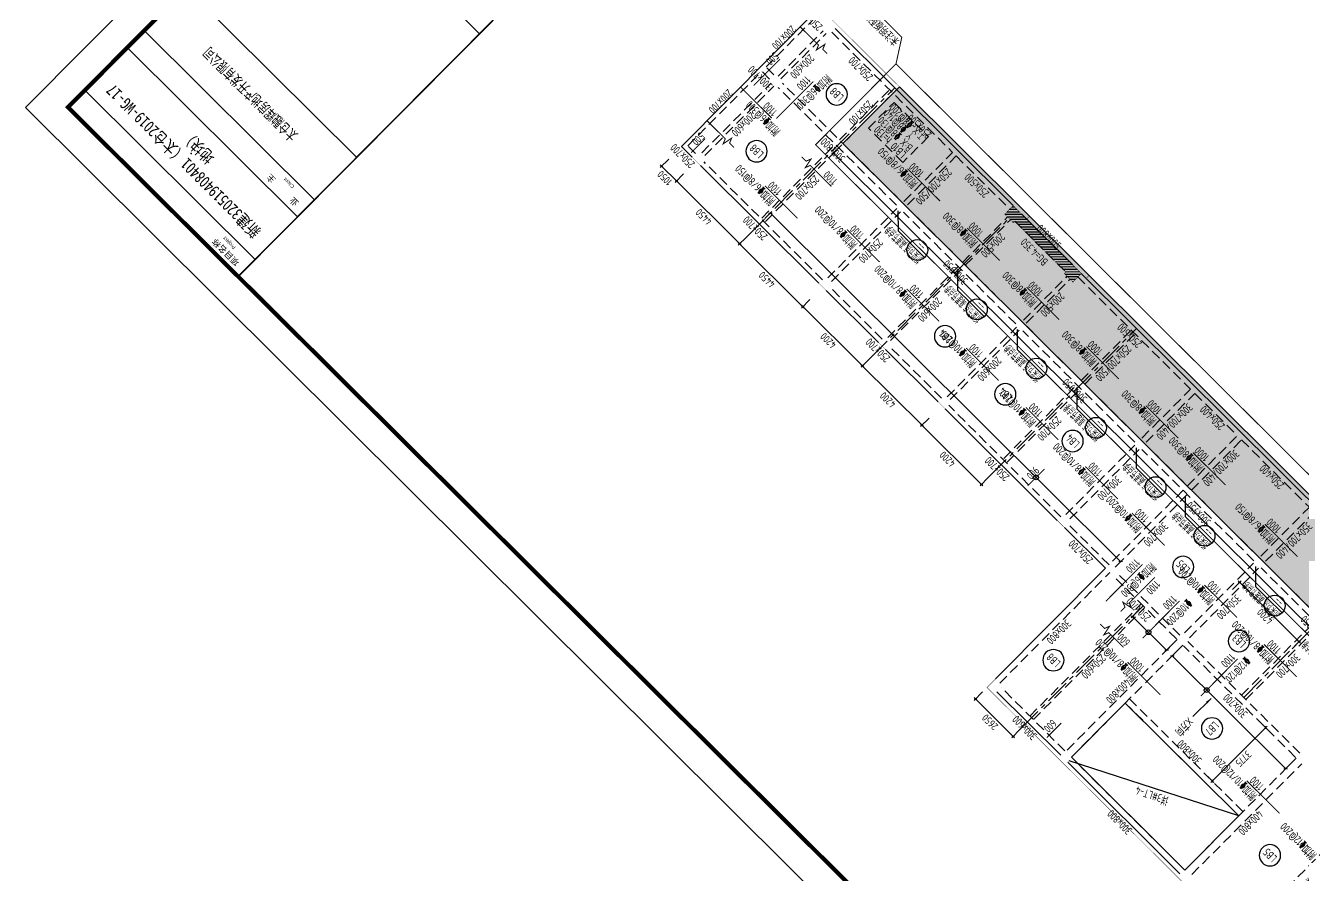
# Model space of a CAD drawing. Extents: x 517450926 to 520131079, y 3499134486 to 3500888201.
# Drawn here: x 518590108 to 518653991, y 3500138268 to 3500180744 of the extents above; entities that cross this region are included whole.
import ezdxf
from ezdxf.enums import TextEntityAlignment as Align

# ---------------------------------------------------------------- set-up
doc = ezdxf.new("R2010")
doc.units = 0
doc.header["$LTSCALE"] = 1000
doc.header["$MEASUREMENT"] = 0
doc.linetypes.add('CENTER', pattern=[2, 1.25, -0.25, 0.25, -0.25])
doc.linetypes.add('DASHED', pattern=[0.75, 0.5, -0.25])
doc.layers.get('0').update_dxf_attribs({"linetype": 'CONTINUOUS'})
doc.layers.get('Defpoints').update_dxf_attribs({"color": 2, "linetype": 'CONTINUOUS'})
for name, color, linetype in [('C-SHET-SHET', 144, 'CONTINUOUS'), ('S_AXIS', 8, 'CENTER'), ('S_AXIS_DIMS', 3, 'CONTINUOUS'), ('S_BEAM', 4, 'DASHED'), ('S_BEAM_SECD_TEXT_HORZ', 9, 'CONTINUOUS'), ('S_BEAM_TEXT_HORZ', 7, 'CONTINUOUS'), ('S_BEAM_TEXT_VERT', 41, 'CONTINUOUS'), ('S_FLOR_TEXT', 51, 'CONTINUOUS'), ('S_INDX', 11, 'CONTINUOUS'), ('S_PLAN_HACH', 254, 'CONTINUOUS'), ('S_PLAN_REIN', 1, 'CONTINUOUS'), ('S_PLAN_THIK', 6, 'CONTINUOUS'), ('S_STAR', 243, 'CONTINUOUS')]:
    doc.layers.add(name, color=color, linetype=linetype)
doc.layers.add('内框', color=8, linetype='CONTINUOUS', plot=False)
doc.styles.get("Standard").update_dxf_attribs({"font": 'Tssdeng.shx', "bigfont": 'Tssdchn.shx'})
doc.styles.add('STYLEP4', font='GOTHIC.TTF')
doc.styles.add('TH-STYLE1', font='Tssdeng.shx', dxfattribs={"width": 0.7, "bigfont": 'Tssdchn.shx'})
doc.styles.add('TH-STYLE2', font='', dxfattribs={"width": 0.8})
doc.styles.add('TH-STYLE3', font='tssdeng.shx', dxfattribs={"width": 0.7, "bigfont": 'tssdchn.shx'})
doc.styles.add('TuKuang', font='Tssdeng.shx', dxfattribs={"width": 1.1, "bigfont": 'Tssdchn.shx'})
doc.styles.add('样式 1', font='Tssdeng.shx', dxfattribs={"width": 0.7, "bigfont": 'Tssdchn.shx'})
doc.styles.add('黑体', font='simhei.ttf')
doc.styles.get('TH-STYLE2').set_extended_font_data('STXihei')
doc.dimstyles.new('TSSD_100_100', dxfattribs={"dimtxt": 375, "dimasz": 100, "dimexe": 100, "dimexo": 0, "dimgap": 125, "dimtad": 1, "dimdec": 1, "dimdsep": 46, "dimtxsty": 'TH-STYLE3', "dimblk": 'ARCHTICK', "dimcen": -100, "dimdle": 100, "dimclrt": 7, "dimadec": 0, "dimazin": 0, "dimtfac": 1, "dimtdec": 1, "dimtix": 1, "dimtmove": 2, "dimatfit": 3, "dimldrblk": 'ARCHTICK', "dimfxl": 500, "dimfxlon": 1, "dimtolj": 1, "dimtzin": 0, "dimarcsym": 0})
doc.dimstyles.new('TSSD_100_100$0', dxfattribs={"dimtxt": 300, "dimasz": 100, "dimexe": 100, "dimexo": 250, "dimgap": 100, "dimtad": 1, "dimdec": 0, "dimzin": 0, "dimdsep": 46, "dimtxsty": 'TH-STYLE3', "dimblk": '_tsdbk', "dimcen": 0, "dimdle": 100, "dimclrt": 7, "dimadec": 1, "dimazin": 0, "dimtfac": 1, "dimtdec": 0, "dimtix": 1, "dimtmove": 2, "dimatfit": 3, "dimldrblk": '_tsdbk', "dimfxl": 1, "dimtolj": 1, "dimtzin": 0, "dimarcsym": 0})

# ---------------------------------------------------------------- blocks, each defined once
blk = doc.blocks.new('THAPE_A1L2_inner')
blk.add_line((1251, 527), (1251, 555))
at = {"layer": '内框'}
blk.add_lwpolyline([(0, 0), (1261, 0), (1261, 594), (0, 594)], close=True, dxfattribs=at)
at = {"layer": '内框', "const_width": 1.4}
blk.add_lwpolyline([(25, 584), (25, 10), (1251, 10), (1251, 584)], close=True, dxfattribs=at)
at = {"layer": '内框', "const_width": 0.5}
blk.add_lwpolyline([(1171, 584), (1171, 10)], dxfattribs=at)
at = {"layer": '内框', "style": '黑体', "width": 0.8}
blk.add_attdef('内框名称', (58.89, 599.29), '', height=8, dxfattribs=at)
blk = doc.blocks.new('SH_THAPE_A1L2')
for p, q in [((1171, 576), (1251, 576)), ((1251, 527), (1251, 555)), ((1171, 548), (1251, 548))]:
    blk.add_line(p, q)
for points in [[(0, 0), (1261, 0), (1261, 594), (0, 594)], [(1251, 528), (1171, 528), (1171, 584), (1251, 584)], [(1171, 584), (1171, 556), (1251, 556), (1251, 584)], [(1251, 470), (1171, 470), (1171, 528), (1251, 528)], [(1251, 422), (1171, 422), (1171, 470), (1251, 470)]]:
    blk.add_lwpolyline(points, close=True)
at = {"const_width": 1.4}
blk.add_lwpolyline([(25, 584), (25, 10), (1251, 10), (1251, 584)], close=True, dxfattribs=at)
at = {"const_width": 0.5}
blk.add_lwpolyline([(1171, 584), (1171, 10)], dxfattribs=at)
for p in [(1211, 566), (1211, 538)]:
    blk.add_point(p)
at = {"style": 'TuKuang', "width": 1.1}
for s, p in [('项目名称', (1173.94, 579.98)), ('业      主', (1173.95, 551.95))]:
    blk.add_text(s, height=2, dxfattribs=at).set_placement(p)
at = {"style": 'STYLEP4'}
for s, p in [('Project', (1181, 578)), ('Client', (1181, 550))]:
    blk.add_text(s, height=1.2, dxfattribs=at).set_placement(p, align=Align.MIDDLE)
blk.add_attdef('作废标记', text='', height=400).set_placement((658, 330.5), align=Align.MIDDLE_CENTER)
blk = doc.blocks.new('_ArchTick')
at = {"color": 0, "const_width": 0.25}
blk.add_lwpolyline([(-0.53, -0.53), (0.53, 0.53)], dxfattribs=at)
blk = doc.blocks.new('*D88')
at = {"layer": 'Defpoints', "color": 0, "linetype": 'ByBlock', "transparency": 16777216}
for p in [(518635339, 3500161193), (518634921, 3500160773), (518638317, 3500158231)]:
    blk.add_point(p, dxfattribs=at)
at = {"layer": 'S_AXIS_DIMS', "color": 0, "linetype": 'ByBlock', "lineweight": -2, "transparency": 16777216}
for p, q in [((518635274, 3500161127), (518634851, 3500160702)), ((518637970, 3500157741), (518634850, 3500160843)), ((518638252, 3500158166), (518637829, 3500157740))]:
    blk.add_line(p, q, dxfattribs=at)
at = {"layer": 'S_AXIS_DIMS', "color": 0, "linetype": 'ByBlock', "lineweight": -2, "transparency": 16777216, "xscale": 100, "yscale": 100, "zscale": 100}
for p, rotation in [((518634921, 3500160773), 135.1572922653654), ((518637899, 3500157811), 315.1572922653655)]:
    blk.add_blockref('_ArchTick', p, dxfattribs=dict(at, rotation=rotation))
at = {"layer": 'S_AXIS_DIMS', "color": 7, "linetype": 'ByBlock', "transparency": 16777216, "insert": (518636190, 3500159070), "char_height": 375, "attachment_point": 5, "rotation": 135.15729, "style": 'TH-STYLE3'}
blk.add_mtext('\\A1;4200', dxfattribs=at)
blk = doc.blocks.new('*D89')
at = {"layer": 'Defpoints', "color": 0, "linetype": 'ByBlock', "transparency": 16777216}
for p in [(518632361, 3500164154), (518631943, 3500163735), (518635339, 3500161193)]:
    blk.add_point(p, dxfattribs=at)
at = {"layer": 'S_AXIS_DIMS', "color": 0, "linetype": 'ByBlock', "lineweight": -2, "transparency": 16777216}
for p, q in [((518632296, 3500164089), (518631873, 3500163664)), ((518634992, 3500160702), (518631872, 3500163805)), ((518635274, 3500161127), (518634851, 3500160702))]:
    blk.add_line(p, q, dxfattribs=at)
at = {"layer": 'S_AXIS_DIMS', "color": 0, "linetype": 'ByBlock', "lineweight": -2, "transparency": 16777216, "xscale": 100, "yscale": 100, "zscale": 100}
for p, rotation in [((518631943, 3500163735), 135.1572922653654), ((518634921, 3500160773), 315.1572922653655)]:
    blk.add_blockref('_ArchTick', p, dxfattribs=dict(at, rotation=rotation))
at = {"layer": 'S_AXIS_DIMS', "color": 7, "linetype": 'ByBlock', "transparency": 16777216, "insert": (518633212, 3500162032), "char_height": 375, "attachment_point": 5, "rotation": 135.15729, "style": 'TH-STYLE3'}
blk.add_mtext('\\A1;4200', dxfattribs=at)
blk = doc.blocks.new('*D90')
at = {"layer": 'Defpoints', "color": 0, "linetype": 'ByBlock', "transparency": 16777216}
for p in [(518628965, 3500166696), (518629383, 3500167116), (518632361, 3500164154)]:
    blk.add_point(p, dxfattribs=at)
at = {"layer": 'S_AXIS_DIMS', "color": 0, "linetype": 'ByBlock', "lineweight": -2, "transparency": 16777216}
for p, q in [((518632014, 3500163664), (518628894, 3500166767)), ((518629318, 3500167051), (518628895, 3500166625)), ((518632296, 3500164089), (518631873, 3500163664))]:
    blk.add_line(p, q, dxfattribs=at)
at = {"layer": 'S_AXIS_DIMS', "color": 0, "linetype": 'ByBlock', "lineweight": -2, "transparency": 16777216, "xscale": 100, "yscale": 100, "zscale": 100}
for p, rotation in [((518628965, 3500166696), 135.1572922653654), ((518631943, 3500163735), 315.1572922653655)]:
    blk.add_blockref('_ArchTick', p, dxfattribs=dict(at, rotation=rotation))
at = {"layer": 'S_AXIS_DIMS', "color": 7, "linetype": 'ByBlock', "transparency": 16777216, "insert": (518630234, 3500164994), "char_height": 375, "attachment_point": 5, "rotation": 135.15729, "style": 'TH-STYLE3'}
blk.add_mtext('\\A1;4200', dxfattribs=at)
blk = doc.blocks.new('*D91')
at = {"layer": 'Defpoints', "color": 0, "linetype": 'ByBlock', "transparency": 16777216}
for p in [(518625810, 3500169834), (518626227, 3500170254), (518629383, 3500167116)]:
    blk.add_point(p, dxfattribs=at)
at = {"layer": 'S_AXIS_DIMS', "color": 0, "linetype": 'ByBlock', "lineweight": -2, "transparency": 16777216}
for p, q in [((518626162, 3500170189), (518625739, 3500169763)), ((518629036, 3500166626), (518625739, 3500169905)), ((518629318, 3500167051), (518628895, 3500166625))]:
    blk.add_line(p, q, dxfattribs=at)
at = {"layer": 'S_AXIS_DIMS', "color": 0, "linetype": 'ByBlock', "lineweight": -2, "transparency": 16777216, "xscale": 100, "yscale": 100, "zscale": 100}
for p, rotation in [((518625810, 3500169834), 135.1572922653654), ((518628965, 3500166696), 315.1572922653655)]:
    blk.add_blockref('_ArchTick', p, dxfattribs=dict(at, rotation=rotation))
at = {"layer": 'S_AXIS_DIMS', "color": 7, "linetype": 'ByBlock', "transparency": 16777216, "insert": (518627167, 3500168044), "char_height": 375, "attachment_point": 5, "rotation": 135.15729, "style": 'TH-STYLE3'}
blk.add_mtext('\\A1;4450', dxfattribs=at)
blk = doc.blocks.new('*D92')
at = {"layer": 'Defpoints', "color": 0, "linetype": 'ByBlock', "transparency": 16777216}
for p in [(518623072, 3500173392), (518622655, 3500172972), (518626227, 3500170254)]:
    blk.add_point(p, dxfattribs=at)
at = {"layer": 'S_AXIS_DIMS', "color": 0, "linetype": 'ByBlock', "lineweight": -2, "transparency": 16777216}
for p, q in [((518623007, 3500173327), (518622584, 3500172901)), ((518625881, 3500169764), (518622584, 3500173043)), ((518626162, 3500170189), (518625739, 3500169763))]:
    blk.add_line(p, q, dxfattribs=at)
at = {"layer": 'S_AXIS_DIMS', "color": 0, "linetype": 'ByBlock', "lineweight": -2, "transparency": 16777216, "xscale": 100, "yscale": 100, "zscale": 100}
for p, rotation in [((518622655, 3500172972), 135.1572922653654), ((518625810, 3500169834), 315.1572922653655)]:
    blk.add_blockref('_ArchTick', p, dxfattribs=dict(at, rotation=rotation))
at = {"layer": 'S_AXIS_DIMS', "color": 7, "linetype": 'ByBlock', "transparency": 16777216, "insert": (518624012, 3500171182), "char_height": 375, "attachment_point": 5, "rotation": 135.15729, "style": 'TH-STYLE3'}
blk.add_mtext('\\A1;4450', dxfattribs=at)
blk = doc.blocks.new('*D96')
at = {"layer": 'Defpoints', "color": 0, "linetype": 'ByBlock', "transparency": 16777216}
for p in [(518621910, 3500173713), (518622328, 3500174132), (518623072, 3500173392)]:
    blk.add_point(p, dxfattribs=at)
at = {"layer": 'S_AXIS_DIMS', "color": 0, "linetype": 'ByBlock', "lineweight": -2, "transparency": 16777216}
for p, q in [((518622725, 3500172902), (518621839, 3500173783)), ((518622263, 3500174067), (518621840, 3500173642)), ((518623007, 3500173327), (518622584, 3500172901))]:
    blk.add_line(p, q, dxfattribs=at)
at = {"layer": 'S_AXIS_DIMS', "color": 0, "linetype": 'ByBlock', "lineweight": -2, "transparency": 16777216, "xscale": 100, "yscale": 100, "zscale": 100}
for p, rotation in [((518621910, 3500173713), 135.1572922653654), ((518622655, 3500172972), 315.1572922653655)]:
    blk.add_blockref('_ArchTick', p, dxfattribs=dict(at, rotation=rotation))
at = {"layer": 'S_AXIS_DIMS', "color": 7, "linetype": 'ByBlock', "transparency": 16777216, "insert": (518622062, 3500173121), "char_height": 375, "attachment_point": 5, "rotation": 135.15729, "style": 'TH-STYLE3'}
blk.add_mtext('\\A1;1050', dxfattribs=at)
blk = doc.blocks.new('*D135')
at = {"layer": 'Defpoints', "color": 0, "linetype": 'ByBlock', "transparency": 16777216}
for p in [(518651454, 3500146298), (518652100, 3500145656), (518648792, 3500143622)]:
    blk.add_point(p, dxfattribs=at)
at = {"layer": 'S_AXIS_DIMS', "color": 0, "linetype": 'ByBlock', "lineweight": -2, "transparency": 16777216}
for p, q in [((518649368, 3500142909), (518652171, 3500145727)), ((518651746, 3500146009), (518652171, 3500145586)), ((518649084, 3500143332), (518649509, 3500142909))]:
    blk.add_line(p, q, dxfattribs=at)
at = {"layer": 'S_AXIS_DIMS', "color": 0, "linetype": 'ByBlock', "lineweight": -2, "transparency": 16777216, "xscale": 100, "yscale": 100, "zscale": 100}
for p, rotation in [((518652100, 3500145656), 45.15729226536542), ((518649438, 3500142979), 225.1572922653654)]:
    blk.add_blockref('_ArchTick', p, dxfattribs=dict(at, rotation=rotation))
at = {"layer": 'S_AXIS_DIMS', "color": 7, "linetype": 'ByBlock', "transparency": 16777216, "insert": (518650991, 3500144097), "char_height": 375, "attachment_point": 5, "rotation": 225.15729, "style": 'TH-STYLE3'}
blk.add_mtext('\\A1;3775', dxfattribs=at)
blk = doc.blocks.new('*D273')
at = {"layer": 'Defpoints', "color": 0, "linetype": 'ByBlock', "transparency": 16777216}
for p in [(518650799, 3500152914), (518649628, 3500151737), (518652606, 3500148775)]:
    blk.add_point(p, dxfattribs=at)
at = {"layer": 'S_AXIS_DIMS', "color": 0, "linetype": 'ByBlock', "lineweight": -2, "transparency": 16777216}
for p, q in [((518650447, 3500152560), (518650870, 3500152985)), ((518653848, 3500149882), (518650728, 3500152985)), ((518653425, 3500149598), (518653848, 3500150023))]:
    blk.add_line(p, q, dxfattribs=at)
at = {"layer": 'S_AXIS_DIMS', "color": 0, "linetype": 'ByBlock', "lineweight": -2, "transparency": 16777216, "xscale": 100, "yscale": 100, "zscale": 100}
for p, rotation in [((518650799, 3500152914), 135.1572922659514), ((518653777, 3500149953), 315.1572922659514)]:
    blk.add_blockref('_ArchTick', p, dxfattribs=dict(at, rotation=rotation))
at = {"layer": 'S_AXIS_DIMS', "color": 7, "linetype": 'ByBlock', "transparency": 16777216, "insert": (518652068, 3500151212), "char_height": 375, "attachment_point": 5, "rotation": 135.15729, "style": 'TH-STYLE3'}
blk.add_mtext('\\A1;4200', dxfattribs=at)
blk = doc.blocks.new('*D185')
at = {"layer": 'Defpoints', "color": 0, "linetype": 'ByBlock', "transparency": 16777216}
for p in [(518638415, 3500147907), (518640294, 3500146038), (518639480, 3500145220)]:
    blk.add_point(p, dxfattribs=at)
at = {"layer": 'S_AXIS_DIMS', "color": 0, "linetype": 'ByBlock', "lineweight": -2, "transparency": 16777216}
for p, q in [((518637530, 3500147159), (518639551, 3500145149)), ((518637954, 3500147443), (518637531, 3500147018)), ((518639833, 3500145574), (518639410, 3500145149))]:
    blk.add_line(p, q, dxfattribs=at)
at = {"layer": 'S_AXIS_DIMS', "color": 0, "linetype": 'ByBlock', "lineweight": -2, "transparency": 16777216, "xscale": 100, "yscale": 100, "zscale": 100}
for p, rotation in [((518637601, 3500147088), 135.1572922716261), ((518639480, 3500145220), 315.1572922716261)]:
    blk.add_blockref('_ArchTick', p, dxfattribs=dict(at, rotation=rotation))
at = {"layer": 'S_AXIS_DIMS', "color": 7, "linetype": 'ByBlock', "transparency": 16777216, "insert": (518638320, 3500145933), "char_height": 375, "attachment_point": 5, "rotation": 135.15729, "style": 'TH-STYLE3'}
blk.add_mtext('\\A1;2650', dxfattribs=at)
blk = doc.blocks.new('B-Num')
blk.add_circle((29, 399), 400)
at = {"style": 'TH-STYLE1', "width": 0.7, "flags": 8}
blk.add_attdef('LBN', text='', height=250, dxfattribs=at).set_placement((29, 278), align=Align.CENTER)
blk = doc.blocks.new('20200822.1758407')
at = {"layer": 'S_FLOR_TEXT'}
blk.add_line((-518314463, -3500149543), (-518314463, -3500150832), dxfattribs=at)
blk.add_lwpolyline([(-518314463, -3500150832, 0, 116, 0), (-518314463, -3500150536, 116, 116, 0)], format="xyseb", dxfattribs=at)
at = {"layer": 'S_FLOR_TEXT', "style": 'TH-STYLE3', "width": 0.7}
blk.add_text('X方向', height=400, rotation=90, dxfattribs=at).set_placement((-518314307, -3500149370))
blk = doc.blocks.new('_tsdbk')
blk.add_line((-1, 0), (0, 0))
at = {"const_width": 0.5}
blk.add_lwpolyline([(-0.7, -0.7), (0.7, 0.7)], dxfattribs=at)
blk = doc.blocks.new('*D505')
at = {"layer": 'Defpoints', "color": 0, "transparency": 16777216}
for p in [(518647993, 3500149809), (518653665, 3500144168), (518653104, 3500143603)]:
    blk.add_point(p, dxfattribs=at)
at = {"layer": 'S_FLOR_TEXT', "color": 0, "lineweight": -2, "transparency": 16777216}
for p, q in [((518647817, 3500149632), (518647361, 3500149173)), ((518647502, 3500149174), (518653033, 3500143673)), ((518653489, 3500143990), (518653033, 3500143532))]:
    blk.add_line(p, q, dxfattribs=at)
at = {"layer": 'S_FLOR_TEXT', "color": 0, "lineweight": -2, "transparency": 16777216, "xscale": 100, "yscale": 100, "zscale": 100}
for p, rotation in [((518647431, 3500149244), 135.1572923054456), ((518653104, 3500143603), 315.1572923054457)]:
    blk.add_blockref('_tsdbk', p, dxfattribs=dict(at, rotation=rotation))
blk = doc.blocks.new('*D506')
at = {"layer": 'Defpoints', "color": 0, "transparency": 16777216}
for p in [(518646008, 3500151783), (518647709, 3500150091), (518647148, 3500149526)]:
    blk.add_point(p, dxfattribs=at)
at = {"layer": 'S_FLOR_TEXT', "color": 0, "lineweight": -2, "transparency": 16777216}
for p, q in [((518645831, 3500151606), (518645376, 3500151148)), ((518645517, 3500151148), (518647077, 3500149597)), ((518647533, 3500149914), (518647077, 3500149455))]:
    blk.add_line(p, q, dxfattribs=at)
at = {"layer": 'S_FLOR_TEXT', "color": 0, "lineweight": -2, "transparency": 16777216, "xscale": 100, "yscale": 100, "zscale": 100}
for p, rotation in [((518645446, 3500151219), 135.1572924124126), ((518647148, 3500149526), 315.1572924124126)]:
    blk.add_blockref('_tsdbk', p, dxfattribs=dict(at, rotation=rotation))
blk = doc.blocks.new('*D517')
at = {"layer": 'Defpoints', "color": 0, "transparency": 16777216}
for p in [(518631086, 3500174962), (518681516, 3500124807), (518680920, 3500124208)]:
    blk.add_point(p, dxfattribs=at)
at = {"layer": 'S_FLOR_TEXT', "color": 0, "lineweight": -2, "transparency": 16777216}
for p, q in [((518630909, 3500174784), (518630419, 3500174291)), ((518630560, 3500174292), (518680849, 3500124278)), ((518681340, 3500124630), (518680850, 3500124137))]:
    blk.add_line(p, q, dxfattribs=at)
at = {"layer": 'S_FLOR_TEXT', "color": 0, "lineweight": -2, "transparency": 16777216, "xscale": 100, "yscale": 100, "zscale": 100}
for p, rotation in [((518630489, 3500174362), 135.1572879791179), ((518680920, 3500124208), 315.1572879791179)]:
    blk.add_blockref('_tsdbk', p, dxfattribs=dict(at, rotation=rotation))
blk = doc.blocks.new('*D518')
at = {"layer": 'Defpoints', "color": 0, "transparency": 16777216}
for p in [(518626885, 3500170915), (518644854, 3500153956), (518644398, 3500153498)]:
    blk.add_point(p, dxfattribs=at)
at = {"layer": 'S_FLOR_TEXT', "color": 0, "lineweight": -2, "transparency": 16777216}
for p, q in [((518627061, 3500171093), (518627411, 3500171444)), ((518627411, 3500171303), (518644783, 3500154026)), ((518644575, 3500153675), (518644924, 3500154026))]:
    blk.add_line(p, q, dxfattribs=at)
at = {"layer": 'S_FLOR_TEXT', "color": 0, "lineweight": -2, "transparency": 16777216, "xscale": 100, "yscale": 100, "zscale": 100}
for p, rotation in [((518627340, 3500171373), 135.1572922844992), ((518644854, 3500153956), 315.1572922844992)]:
    blk.add_blockref('_tsdbk', p, dxfattribs=dict(at, rotation=rotation))
blk = doc.blocks.new('A$C0E3F70FF')
at = {"layer": 'S_INDX'}
for points in [[(-1543, 707), (-2583, 707)], [(0, 0), (-707, 707), (-1607, 707)]]:
    blk.add_lwpolyline(points, dxfattribs=at)
blk.add_circle((-2063, 707), 520, dxfattribs=at)
at = {"layer": 'S_INDX', "style": 'TH-STYLE3'}
for s, width, p in [('折梁节点', 0.5, (-2063, 967)), ('--', 0.65, (-2063, 447))]:
    blk.add_text(s, height=390, dxfattribs=dict(at, width=width)).set_placement(p, align=Align.MIDDLE_CENTER)
at = {"layer": 'S_INDX', "style": 'TH-STYLE3', "width": 0.5}
blk.add_text('高差节点参', height=390, dxfattribs=at).set_placement((-1478, 772))

msp = doc.modelspace()

# ---------------------------------------------------------------- hatches: boundary and pattern name
at = {"layer": 'S_PLAN_HACH', "transparency": 33554559}
h = msp.add_hatch(dxfattribs=at)
h.set_pattern_fill('ANGLE', color=256, scale=2000)
h.set_pattern_definition([(135.1573, (518630193.4, 3500156019.2), (-387.8396, -389.975), [400, -150]), (225.1573, (518630193.4, 3500156019.2), (389.975, -387.8396), [400, -150])])
h.paths.add_polyline_path([(518681403.4221, 3500124693.4206), (518684224.0737, 3500127529.6019), (518633793.2259, 3500177684.3146), (518630972.5743, 3500174848.1334)])
h = msp.add_hatch(dxfattribs=at)
h.set_pattern_fill('ANSI31', color=256, scale=1000)
h.set_pattern_definition([(180.15729, (518725279.84, 3500117796.79), (0.34316, -124.99953), [])])
h.paths.add_polyline_path([(518639909.4495, 3500171319.5111), (518642462.0814, 3500168780.8564), (518642887.5086, 3500168357.7586), (518642464.4107, 3500167932.3313), (518642038.9836, 3500168355.4291), (518642109.4999, 3500168426.3336), (518639556.8681, 3500170964.9885), (518639486.3951, 3500170894.1275), (518639060.9679, 3500171317.2252), (518639484.0224, 3500171742.6089)])

# ---------------------------------------------------------------- linework, layer by layer
at = {"layer": 'S_AXIS'}
for p, q in [((518626162.4174, 3500170188.7574), (518633563.5627, 3500177630.651)), ((518632295.6593, 3500164089.0981), (518639273.7502, 3500171105.6081)), ((518638251.6399, 3500158165.7296), (518645652.7853, 3500165607.6231)), ((518651006.7313, 3500147166.7647), (518657564.7465, 3500153760.8861)), ((518639832.6066, 3500145574.2806), (518645973.6743, 3500151749.159))]:
    msp.add_line(p, q, dxfattribs=at)
at = {"layer": 'S_BEAM', "linetype": 'Continuous'}
for p, q in [((518622894.2494, 3500174702.212), (518629663.8135, 3500181509.047)), ((518630585.5724, 3500180592.3352), (518639484.0224, 3500171742.6089)), ((518623426.0334, 3500174173.3398), (518622894.2494, 3500174702.212)), ((518629771.989, 3500167862.1317), (518623851.4606, 3500173750.2421)), ((518639909.4495, 3500171319.5111), (518642462.0814, 3500168780.8563)), ((518642887.5085, 3500168357.7585), (518684083.0412, 3500127387.7928)), ((518632749.9793, 3500164900.4474), (518630126.5116, 3500167509.5502)), ((518635727.9696, 3500161938.7632), (518633104.5019, 3500164547.866)), ((518641683.9502, 3500156015.3946), (518636082.4922, 3500161586.1817)), ((518644094.7225, 3500153617.8226), (518642038.4729, 3500155662.8132)), ((518638594.4337, 3500148087.287), (518644094.7225, 3500153617.8226)), ((518641857.593, 3500144277.8526), (518638666.8891, 3500147451.0858)), ((518647813.5736, 3500138354.4841), (518642212.1156, 3500143925.2712))]:
    msp.add_line(p, q, dxfattribs=at)
at = {"layer": 'S_BEAM'}
for p, q in [((518627126.0034, 3500178673.6423), (518629629.3318, 3500181190.7531)), ((518627728.3037, 3500178215.6746), (518629984.8251, 3500180484.6196)), ((518627870.1128, 3500178074.642), (518630126.6341, 3500180343.587)), ((518630409.2817, 3500180415.0739), (518636453.8929, 3500174403.56)), ((518623212.3492, 3500174738.4408), (518626914.4546, 3500178460.9287)), ((518627304.4295, 3500178073.0891), (518626914.4546, 3500178460.9287)), ((518627515.9784, 3500178285.8027), (518627126.0034, 3500178673.6423)), ((518623920.4239, 3500174386.8299), (518627375.7223, 3500177861.1519)), ((518624062.233, 3500174245.7973), (518627517.5313, 3500177720.1194)), ((518633650.385, 3500171761.8809), (518627729.8567, 3500177649.9913)), ((518633861.9339, 3500171974.5945), (518627941.4055, 3500177862.7049)), ((518630795.3129, 3500175024.4241), (518633298.6413, 3500177541.535)), ((518630972.5743, 3500174848.1334), (518633475.9026, 3500177365.2443)), ((518623602.3241, 3500174350.6012), (518623212.3492, 3500174738.4408)), ((518626916.9169, 3500171124.6749), (518630583.7641, 3500174811.7106)), ((518627094.1782, 3500170948.3842), (518630761.0254, 3500174635.4198)), ((518634021.079, 3500171957.3518), (518636453.8929, 3500174403.56)), ((518629948.2797, 3500168039.393), (518624027.7513, 3500173927.5034)), ((518634198.3403, 3500171781.0611), (518636631.1543, 3500174227.2693)), ((518636631.1543, 3500174227.2693), (518639307.7316, 3500171565.3475)), ((518630213.2011, 3500168128.509), (518633668.4975, 3500171602.8292)), ((518630390.4624, 3500167952.2183), (518633845.7589, 3500171426.5384)), ((518639606.3656, 3500165838.5124), (518634004.9077, 3500171409.2995)), ((518639817.9145, 3500166051.226), (518634216.4565, 3500171622.0131)), ((518636946.281, 3500168907.1358), (518639202.8457, 3500171176.1243)), ((518637088.0901, 3500168766.1032), (518639344.6547, 3500171035.0918)), ((518639556.8681, 3500170964.9885), (518642109.4999, 3500168426.3336)), ((518633208.9176, 3500165149.1957), (518636734.7321, 3500168694.4222)), ((518633350.7266, 3500165008.1631), (518636876.5412, 3500168553.3896)), ((518639994.7857, 3500166016.3542), (518642180.7926, 3500168214.3965)), ((518640136.5948, 3500165875.3216), (518642322.6017, 3500168073.3639)), ((518642711.2178, 3500168180.4972), (518648348.128, 3500162574.452)), ((518632926.27, 3500165077.7088), (518630302.8023, 3500167686.8116)), ((518636186.9078, 3500162187.5114), (518639642.2043, 3500165661.8316)), ((518636328.7169, 3500162046.4788), (518639784.0133, 3500165520.799)), ((518645562.3463, 3500159915.1439), (518639960.8883, 3500165485.9309)), ((518645773.8951, 3500160127.8575), (518640172.4372, 3500165698.6445)), ((518642884.5355, 3500163001.3963), (518645387.8639, 3500165518.5072)), ((518643061.7968, 3500162825.1056), (518645565.1252, 3500165342.2165)), ((518635904.2603, 3500162116.0245), (518633280.7927, 3500164725.1273)), ((518639006.1394, 3500159101.6471), (518642672.9866, 3500162788.6827)), ((518639183.4008, 3500158925.3564), (518642850.248, 3500162612.392)), ((518645915.3141, 3500160128.2438), (518648348.128, 3500162574.452)), ((518646128.0277, 3500159916.6949), (518648560.8416, 3500162362.9031)), ((518648560.8416, 3500162362.9031), (518650687.9958, 3500160247.3962)), ((518641860.2409, 3500156192.656), (518636258.783, 3500161763.443)), ((518648184.6674, 3500157730.2854), (518650687.9958, 3500160247.3962)), ((518642107.4362, 3500156299.401), (518645562.7326, 3500159773.7212)), ((518651729.8758, 3500154204.4889), (518646128.4178, 3500159775.276)), ((518648397.381, 3500157518.7365), (518650900.7094, 3500160035.8474)), ((518650900.7094, 3500160035.8474), (518654304.1087, 3500156651.0834)), ((518642320.1498, 3500156087.8521), (518645775.4462, 3500159562.1723)), ((518651518.3269, 3500153991.7753), (518645916.8689, 3500159562.5624)), ((518644447.3039, 3500153972.3452), (518647973.1185, 3500157517.5718)), ((518644660.0175, 3500153760.7964), (518648185.8321, 3500157306.0229)), ((518651853.5686, 3500154222.5044), (518654286.3825, 3500156668.7125)), ((518652101.7344, 3500153975.6973), (518654534.5484, 3500156421.9055)), ((518644271.0132, 3500153795.0839), (518642214.7636, 3500155840.0745)), ((518648045.6907, 3500150393.6616), (518651500.9871, 3500153867.9817)), ((518657685.8564, 3500148281.1204), (518652084.3984, 3500153851.9075)), ((518638807.1473, 3500147875.7381), (518644307.4354, 3500153406.273)), ((518647639.9308, 3500150092.0261), (518644449.2451, 3500153265.2411)), ((518647816.2215, 3500150269.2874), (518644625.5359, 3500153442.5024)), ((518648293.8565, 3500150146.8545), (518651749.153, 3500153621.1747)), ((518657474.3075, 3500148068.4068), (518651872.8495, 3500153639.1939)), ((518640313.6838, 3500146235.2704), (518645884.4707, 3500151836.7282)), ((518640490.9451, 3500146058.9797), (518646061.7321, 3500151660.4375)), ((518650900.3745, 3500147272.5391), (518654567.2217, 3500150959.5748)), ((518651113.0881, 3500147060.9902), (518654779.9353, 3500150748.0259)), ((518642175.1124, 3500144526.2146), (518647675.3831, 3500150056.768)), ((518642388.2122, 3500144173.2429), (518647959.0012, 3500149774.7028)), ((518653595.9114, 3500144168.6576), (518647994.4534, 3500149739.4446)), ((518653807.4603, 3500144381.3711), (518648206.0023, 3500149952.1582)), ((518642069.1419, 3500144490.5662), (518638878.438, 3500147663.7994)), ((518650757.8201, 3500141244.0351), (518645085.4576, 3500146885.3384)), ((518650969.369, 3500141456.7487), (518645297.0116, 3500147098.0571)), ((518648025.1225, 3500138567.1977), (518642423.6645, 3500144137.9848)), ((518648060.5747, 3500138531.9395), (518653631.3637, 3500144133.3994)), ((518648414.7111, 3500138320.7809), (518653914.9818, 3500143851.3343)), ((518651074.0173, 3500135534.9971), (518656785.8389, 3500141278.2661))]:
    msp.add_line(p, q, dxfattribs=at)
at = {"layer": 'S_FLOR_TEXT', "linetype": 'CENTER', "const_width": 50}
for points in [[(518633623.7106, 3500178829.0505), (518633912.3686, 3500180157.0675), (518631039.6871, 3500183014.0197)], [(518719178.9066, 3500090012.8829), (518723791.2876, 3500094650.6582), (518716339.6277, 3500102061.5165), (518715324.2661, 3500101040.5647), (518694227.9946, 3500122021.3232), (518697046.2229, 3500124855.0677), (518688384.1367, 3500133469.7244), (518683833.5762, 3500128894.11), (518633623.7106, 3500178829.0505), (518629601.0952, 3500174784.2879), (518681454.4519, 3500123214.8552), (518689438.008, 3500119590.9347), (518719178.9066, 3500090012.8829)]]:
    msp.add_lwpolyline(points, dxfattribs=at)
at = {"layer": 'S_FLOR_TEXT', "linetype": 'DASHED'}
msp.add_lwpolyline([(518633964.487, 3500173905.1976), (518632243.1175, 3500175617.1418), (518633524.2628, 3500176903.651), (518635245.6324, 3500175191.7069)], close=True, dxfattribs=at)
at = {"layer": 'S_FLOR_TEXT'}
for centre in [(518640626.0957, 3500158159.9542), (518646246.3092, 3500150422.9501), (518649153.3203, 3500147531.8565)]:
    msp.add_circle(centre, 120, dxfattribs=at)
at = {"layer": 'S_PLAN_HACH', "transparency": 33554559}
msp.add_lwpolyline([(518681403.4221, 3500124693.4206), (518684224.0737, 3500127529.6019), (518633793.2259, 3500177684.3146), (518630972.5743, 3500174848.1334)], close=True, dxfattribs=at)
at = {"layer": 'S_PLAN_REIN', "const_width": 50}
for points in [[(518630182.8699, 3500179337.3762), (518629961.7552, 3500179557.2802), (518630067.1414, 3500179805.0579), (518629643.6554, 3500179521.0515), (518629749.0416, 3500179768.8291), (518629749.0416, 3500179768.8291), (518629651.4998, 3500179865.8368), (518628836.0977, 3500180676.7742)], [(518626505.2939, 3500177743.1632), (518627818.388, 3500179063.4867)], [(518625849.5143, 3500177673.7476), (518627409.4146, 3500176122.3886)], [(518627643.6889, 3500176096.1588), (518629485.9273, 3500177948.5399)], [(518625521.2326, 3500174650.0735), (518625300.1179, 3500174869.9775), (518625405.5041, 3500175117.7552), (518624982.0181, 3500174833.7488), (518625087.4043, 3500175081.5264), (518625087.4043, 3500175081.5264), (518624989.8625, 3500175178.5341), (518624174.4604, 3500175989.4715)], [(518623388.1255, 3500174394.0674), (518624082.9662, 3500175092.7336)], [(518628903.6534, 3500174185.106), (518629124.7681, 3500173965.202), (518629371.9634, 3500174071.947), (518629090.2865, 3500173646.9081), (518629337.4817, 3500173753.6531), (518629337.4817, 3500173753.6531), (518629435.0235, 3500173656.6454), (518630392.2347, 3500172704.6755)], [(518634198.6727, 3500173589.4892), (518635829.4781, 3500171967.6133)], [(518627071.3119, 3500172733.486), (518628702.1173, 3500171111.6101)], [(518631174.0241, 3500170548.188), (518632804.8295, 3500168926.3121)], [(518637176.663, 3500170627.8049), (518638807.4684, 3500169005.9291)], [(518634152.0144, 3500167586.5037), (518635782.8198, 3500165964.6278)], [(518640154.6533, 3500167666.1207), (518641785.4587, 3500166044.2448)], [(518643132.6436, 3500164704.4364), (518644763.449, 3500163082.5605)], [(518637130.0047, 3500164624.8194), (518638760.8101, 3500163002.9435)], [(518640107.9951, 3500161663.1351), (518641738.8004, 3500160041.2593)], [(518646110.6339, 3500161742.7521), (518647741.4393, 3500160120.8763)], [(518648465.8093, 3500159400.4725), (518650096.6147, 3500157778.5966)], [(518640206.6256, 3500157738.1746), (518641045.5659, 3500158581.7338)], [(518643085.9854, 3500158701.4509), (518644716.7907, 3500157079.575)], [(518645419.4187, 3500156380.7943), (518647050.2241, 3500154758.9184)], [(518652066.6145, 3500155819.3836), (518653697.4199, 3500154197.5077)], [(518644106.6175, 3500151966.4642), (518645948.8559, 3500153818.8453)], [(518644853.5926, 3500151453.1949), (518645073.4966, 3500151674.3096), (518644966.7516, 3500151921.5049), (518645391.7906, 3500151639.8279), (518645285.0455, 3500151887.0232), (518645285.0455, 3500151887.0232), (518645382.0532, 3500151984.565), (518646557.3353, 3500153166.3179)], [(518649041.966, 3500152778.0823), (518650672.7714, 3500151156.2065)], [(518645954.0828, 3500150129.1148), (518647796.3212, 3500151981.4959)], [(518643827.7057, 3500150831.3956), (518644048.8204, 3500150611.4916), (518644296.0157, 3500150718.2366), (518644014.3388, 3500150293.1976), (518644261.534, 3500150399.9427), (518644261.534, 3500150399.9427), (518644359.0758, 3500150302.935), (518644997.2166, 3500149668.2884)], [(518652019.9563, 3500149816.3981), (518653650.7617, 3500148194.5222)], [(518645204.578, 3500148919.567), (518646835.3834, 3500147297.6911)], [(518648861.0938, 3500147238.0211), (518650703.3322, 3500149090.4023)], [(518641156.56, 3500145152.8764), (518641886.2135, 3500145886.547)], [(518651160.5586, 3500142996.1985), (518652791.364, 3500141374.3226)]]:
    msp.add_lwpolyline(points, dxfattribs=at)
at = {"layer": 'S_PLAN_THIK', "const_width": 20}
msp.add_lwpolyline([(518642887.5085, 3500168357.7585), (518643135.6744, 3500168110.9515), (518643276.707, 3500168252.7606), (518684224.0737, 3500127529.6019), (518677313.4771, 3500120580.9578), (518675682.6589, 3500122202.8084), (518669759.3044, 3500116246.8519), (518638171.3357, 3500147661.8601), (518644094.7225, 3500153617.8226), (518622894.2494, 3500174702.212), (518629804.8461, 3500181650.8561), (518640298.7167, 3500171214.4449), (518640157.6842, 3500171072.6359)], dxfattribs=at)
at = {"layer": 'S_PLAN_THIK'}
msp.add_lwpolyline([(518639909.4495, 3500171319.5111, 20, 20, 0), (518642462.0814, 3500168780.8564, 20, 20, 0), (518642887.5086, 3500168357.7586, 20, 20, 0), (518642464.4107, 3500167932.3313, 20, 20, 0), (518642038.9836, 3500168355.4291, 20, 20, 0), (518642109.4999, 3500168426.3336, 20, 20, 0), (518639556.8681, 3500170964.9885, 20, 20, 0), (518639486.3951, 3500170894.1275, 20, 20, 0), (518639060.9679, 3500171317.2252, 20, 20, 0), (518639484.0224, 3500171742.6089, 20, 20, 0), (518639909.4495, 3500171319.5111, 0, 0, 0)], format="xyseb", dxfattribs=at)
at = {"layer": 'S_STAR'}
msp.add_line((518650757.8201, 3500141244.0351), (518642282.6292, 3500143996.173), dxfattribs=at)
msp.add_lwpolyline([(518650757.8201, 3500141244.0351), (518645085.4576, 3500146885.3385), (518642388.2122, 3500144173.2429), (518648060.5747, 3500138531.9395)], close=True, dxfattribs=at)

# ---------------------------------------------------------------- block references
at = {"layer": 'C-SHET-SHET', "xscale": 150, "yscale": 150, "zscale": 150, "rotation": 135.1572922948761}
msp.add_blockref('SH_THAPE_A1L2', (518787053.6051, 3500106450.4975), dxfattribs=at)
at = {"layer": 'S_FLOR_TEXT'}
ref = msp.add_blockref('B-Num', (518631004.7936, 3500177710.5168), dxfattribs=dict(at, xscale=-1.333333333333333, yscale=1.333333333333333, zscale=1.333333333333333, rotation=135.157292271626))
ref.add_attrib('LBN', 'LB8', dxfattribs={"layer": '0', "height": 400, "rotation": 135.157289371, "style": 'TH-STYLE3', "width": 0.7, "flags": 8}).set_placement((518630657.2341, 3500177305.984), align=Align.MIDDLE)
ref = msp.add_blockref('B-Num', (518626998.6247, 3500174867.7664), dxfattribs=dict(at, xscale=-1.333333333333333, yscale=1.333333333333333, zscale=1.333333333333333, rotation=135.157292271626))
ref.add_attrib('LBN', 'LB8', dxfattribs={"layer": '0', "height": 400, "rotation": 135.157289371, "style": 'TH-STYLE3', "width": 0.7, "flags": 8}).set_placement((518626651.0651, 3500174463.2335), align=Align.MIDDLE)
ref = msp.add_blockref('B-Num', (518636421.9673, 3500165621.3647), dxfattribs=dict(at, xscale=-1.333333333333333, yscale=1.333333333333333, zscale=1.333333333333333, rotation=135.157292271626))
ref.add_attrib('LBN', 'LB4', dxfattribs={"layer": '0', "height": 400, "rotation": 135.157289371, "style": 'TH-STYLE3', "width": 0.7, "flags": 8}).set_placement((518636074.4078, 3500165216.8318), align=Align.MIDDLE)
ref = msp.add_blockref('B-Num', (518639435.0988, 3500162721.3664), dxfattribs=dict(at, xscale=-1.333333333333333, yscale=1.333333333333333, zscale=1.333333333333333, rotation=135.157292271626))
ref.add_attrib('LBN', 'LB4', dxfattribs={"layer": '0', "height": 400, "rotation": 135.157289371, "style": 'TH-STYLE3', "width": 0.7, "flags": 8}).set_placement((518639087.5392, 3500162316.8335), align=Align.MIDDLE)
ref = msp.add_blockref('B-Num', (518642799.3972, 3500160382.3784), dxfattribs=dict(at, xscale=-1.333333333333333, yscale=1.333333333333333, zscale=1.333333333333333, rotation=135.157292271626))
ref.add_attrib('LBN', 'LB4', dxfattribs={"layer": '0', "height": 400, "rotation": 135.157289371, "style": 'TH-STYLE3', "width": 0.7, "flags": 8}).set_placement((518642451.8377, 3500159977.8456), align=Align.MIDDLE)
ref = msp.add_blockref('B-Num', (518648323.9496, 3500154092.1947), dxfattribs=dict(at, xscale=-1.333333333333333, yscale=1.333333333333333, zscale=1.333333333333333, rotation=135.157292271626))
ref.add_attrib('LBN', 'LB5', dxfattribs={"layer": '0', "height": 400, "rotation": 135.157289371, "style": 'TH-STYLE3', "width": 0.7, "flags": 8}).set_placement((518647976.3901, 3500153687.6619), align=Align.MIDDLE)
ref = msp.add_blockref('B-Num', (518651116.5756, 3500150385.7012), dxfattribs=dict(at, xscale=-1.333333333333333, yscale=1.333333333333333, zscale=1.333333333333333, rotation=135.157292271626))
ref.add_attrib('LBN', 'LB3', dxfattribs={"layer": '0', "height": 400, "rotation": 135.157289371, "style": 'TH-STYLE3', "width": 0.7, "flags": 8}).set_placement((518650769.0161, 3500149981.1684), align=Align.MIDDLE)
ref = msp.add_blockref('B-Num', (518641842.7146, 3500149430.847), dxfattribs=dict(at, xscale=-1.333333333333333, yscale=1.333333333333333, zscale=1.333333333333333, rotation=135.157292271626))
ref.add_attrib('LBN', 'LB8', dxfattribs={"layer": '0', "height": 400, "rotation": 135.157289371, "style": 'TH-STYLE3', "width": 0.7, "flags": 8}).set_placement((518641495.155, 3500149026.3141), align=Align.MIDDLE)
at = {"layer": 'S_FLOR_TEXT', "rotation": 135.157292271626}
msp.add_blockref('20200822.1758407', (-2317035654.4888, 1383877720.5283), dxfattribs=at)
at = {"layer": 'S_FLOR_TEXT'}
ref = msp.add_blockref('B-Num', (518649021.3898, 3500145960.4363), dxfattribs=dict(at, xscale=-1.333333333333333, yscale=1.333333333333333, zscale=1.333333333333333, rotation=225.1572922959474))
ref.add_attrib('LBN', 'LB7', dxfattribs={"layer": '0', "height": 400, "rotation": 225.157292971, "style": 'TH-STYLE3', "width": 0.7, "flags": 8}).set_placement((518649425.9227, 3500145612.8768), align=Align.MIDDLE)
ref = msp.add_blockref('B-Num', (518652663.2308, 3500139682.8317), dxfattribs=dict(at, xscale=-1.333333333333333, yscale=1.333333333333333, zscale=1.333333333333333, rotation=135.157292271626))
ref.add_attrib('LBN', 'LB5', dxfattribs={"layer": '0', "height": 400, "rotation": 135.157289371, "style": 'TH-STYLE3', "width": 0.7, "flags": 8}).set_placement((518652315.6713, 3500139278.2988), align=Align.MIDDLE)
at = {"layer": 'S_INDX', "rotation": 135.1572922454761}
for p in [(518633721.8751, 3500171479.2366), (518636699.8624, 3500168517.5492), (518639677.8553, 3500165555.8676), (518642655.843, 3500162594.1807), (518645633.8333, 3500159632.4964), (518648080.0578, 3500157199.6662), (518651589.8139, 3500153709.1279), (518654567.8042, 3500150747.4436)]:
    msp.add_blockref('A$C0E3F70FF', p, dxfattribs=at)
at = {"layer": '内框', "xscale": 149.9999999999999, "yscale": 149.9999999999999, "zscale": 149.9999999999999, "rotation": 135.1572922948763}
msp.add_blockref('THAPE_A1L2_inner', (518787053.6051, 3500106450.4975), dxfattribs=at)

# ---------------------------------------------------------------- texts
at = {"layer": 'C-SHET-SHET', "char_height": 600, "attachment_point": 5, "rotation": 135.157292295}
for s, insert, style in [('太仓融辉房地产开发有限公司', (518601348.8765, 3500177323.3855), 'TH-STYLE1'), ('新建320519408401（太仓2019-WG-17^M^J地块）', (518598387.1922, 3500174345.3952), 'TH-STYLE2')]:
    msp.add_mtext(s, dxfattribs=dict(at, insert=insert, style=style))
at = {"layer": 'S_BEAM_SECD_TEXT_HORZ', "linetype": 'Continuous', "width": 0.7}
for s, rotation, style, p in [('250x700', 135.157288154, 'TH-STYLE3', (518629475.5823, 3500181231.7583)), ('200x700', 225.157297813, '样式 1', (518627887.1806, 3500180278.9605)), ('200x600', 225.157297813, '样式 1', (518628796.2303, 3500178834.3933)), ('250x700', 135.157288154, 'TH-STYLE3', (518631992.0641, 3500178718.9121)), ('200x700', 225.157297813, '样式 1', (518624715.1778, 3500177087.0331)), ('250x700', 225.157297813, '样式 1', (518631726.3587, 3500176527.2524)), ('250x500', 135.157288154, 'TH-STYLE3', (518634918.828, 3500175843.5974)), ('250x700', 225.157297813, '样式 1', (518629043.7371, 3500172782.175)), ('250x700/500', 225.157297813, '样式 1', (518635368.1411, 3500172838.9622)), ('250x500', 135.157288154, 'TH-STYLE3', (518637797.3741, 3500172887.7021)), ('200x500', 225.157297813, '样式 1', (518638328.4054, 3500169894.9069)), ('200x500', 225.157297813, '样式 1', (518641306.3956, 3500166933.2227)), ('250x500', 135.157288154, 'TH-STYLE3', (518645436.5859, 3500165390.2334)), ('250x700/500', 225.157297813, '样式 1', (518644354.9988, 3500164007.0873)), ('300x700/400', 225.157297813, '样式 1', (518647403.6028, 3500161080.9506)), ('250x400', 135.157288154, 'TH-STYLE3', (518649575.647, 3500161273.8359)), ('250x700', 225.157297813, '样式 1', (518641150.6858, 3500160741.5181)), ('300x700/400', 225.157297813, '样式 1', (518649735.2615, 3500158762.0594)), ('250x400', 135.157288154, 'TH-STYLE3', (518652544.7743, 3500158320.9661)), ('250x600', 225.157297813, '样式 1', (518643359.0663, 3500148847.9456)), ('300x700', 225.157297813, '样式 1', (518653080.3731, 3500148877.1519)), ('300x800', 135.157288154, 'TH-STYLE3', (518648426.4043, 3500144572.2289)), ('300x700', 225.157297813, '样式 1', (518654154.854, 3500138112.4162))]:
    msp.add_text(s, height=400, rotation=rotation, dxfattribs=dict(at, style=style)).set_placement(p, align=Align.CENTER)
at = {"layer": 'S_BEAM_TEXT_HORZ', "linetype": 'Continuous', "width": 0.7}
for s, style, p in [('300x700', 'TH-STYLE3', (518626968.0096, 3500178266.6248)), ('300x800', 'TH-STYLE3', (518630601.8669, 3500174652.6648)), ('250x700', 'TH-STYLE3', (518623089.6135, 3500174366.8755)), ('250x700', 'TH-STYLE3', (518626723.4708, 3500170752.9155)), ('500x800', '样式 1', (518641400.8595, 3500170324.1464)), ('300x950', 'TH-STYLE3', (518636735.1088, 3500168553.0055)), ('250x700', 'TH-STYLE3', (518632856.7127, 3500164653.2563)), ('300x950', 'TH-STYLE3', (518642691.0894, 3500162629.637)), ('250x700', 'TH-STYLE3', (518638812.6933, 3500158729.8877)), ('300x950', 'TH-STYLE3', (518648876.6615, 3500156477.9342)), ('250x700', 'TH-STYLE3', (518642996.0698, 3500154569.4174)), ('250x700', 'TH-STYLE3', (518645884.4122, 3500151696.8902)), ('300x950', 'TH-STYLE3', (518654603.0597, 3500150782.8909)), ('300x700', 'TH-STYLE3', (518650724.6636, 3500146883.1416)), ('300x600', 'TH-STYLE3', (518640191.721, 3500145793.561)), ('300x800', 'TH-STYLE3', (518644942.3246, 3500141068.9694))]:
    msp.add_text(s, height=400, rotation=135.157288154, dxfattribs=dict(at, style=style)).set_placement(p, align=Align.CENTER)
at = {"layer": 'S_BEAM_TEXT_HORZ', "linetype": 'Continuous', "style": '样式 1', "width": 0.7}
msp.add_text('BG=4.350', height=400, rotation=135.157288154, dxfattribs=at).set_placement((518640757.0578, 3500169654.0136), align=Align.BOTTOM_CENTER)
at = {"layer": 'S_BEAM_TEXT_VERT', "linetype": 'Continuous', "style": '样式 1', "width": 0.7}
for s, p in [('200x600', (518625864.7652, 3500175943.7403)), ('250x700', (518632216.7148, 3500169626.5709)), ('200x600', (518635176.979, 3500166682.5157)), ('200x600', (518638154.9693, 3500163720.8314)), ('300x700', (518644146.4022, 3500157762.2047)), ('300x700', (518646473.1861, 3500155448.1612)), ('350x700/400', (518653377.3087, 3500155139.9542)), ('350x700', (518650120.109, 3500151821.2071)), ('300x800', (518641622.8492, 3500150575.8018)), ('400x800', (518644596.9751, 3500147617.9613)), ('400x800', (518651212.3187, 3500141038.8401))]:
    msp.add_text(s, height=400, rotation=225.157297813, dxfattribs=at).set_placement(p, align=Align.CENTER)
at = {"layer": 'S_FLOR_TEXT', "style": 'TH-STYLE3', "width": 0.7}
for s, rotation, p in [('未注明板配筋双层双向%%1328@150', 135.157288154, (518633839.8264, 3500179997.777)), ('500', 225.157292971, (518627517.8167, 3500179448.7123)), ('1100', 225.157292971, (518629111.0124, 3500178259.0126)), ('附加%%1326@300', 225.157292971, (518630136.8427, 3500178344.0063)), ('1100', 135.157288154, (518627717.0254, 3500176461.1817)), ('附加%%1326@300', 135.157288154, (518627885.7857, 3500175499.99)), ('Y %%1328@140', 135.157288154, (518634554.112, 3500175293.1264)), ('T:X %%1328@200', 135.157288154, (518635104.153, 3500175300.0636)), ('LB10 h=130', 135.157288154, (518634170.4806, 3500174361.2507)), ('B:X %%1328@130', 135.157288154, (518634497.3662, 3500174689.936)), ('500', 225.157292971, (518623814.5456, 3500175433.6903)), ('附加%%1326/8@150', 135.157288154, (518634753.9624, 3500172888.6044)), ('1000', 135.157288154, (518635048.9859, 3500173388.5516)), ('附加%%1326/8@150', 135.157288154, (518627626.6016, 3500172032.6011)), ('1100', 135.157288154, (518630730.2707, 3500173018.0016)), ('1100', 135.157288154, (518627957.1293, 3500172497.2386)), ('附加%%1328/10@200', 135.157288154, (518631729.3138, 3500169847.3031)), ('附加%%1328@300', 135.157288154, (518637731.9527, 3500169926.9201)), ('1100', 135.157288154, (518632059.8415, 3500170311.9406)), ('1000', 135.157288154, (518638026.9763, 3500170426.8673)), ('附加%%1328/10@200', 135.157288154, (518634707.3041, 3500166885.6189)), ('附加%%1328@300', 135.157288154, (518640709.943, 3500166965.2358)), ('1000', 135.157288154, (518641004.9666, 3500167465.1831)), ('1100', 135.157288154, (518635037.8318, 3500167350.2563)), ('附加%%13210@200', 135.157288154, (518637685.2944, 3500163923.9346)), ('1100', 135.157288154, (518638015.8222, 3500164388.5721)), ('附加%%1328@300', 135.157288154, (518643687.9333, 3500164003.5516)), ('1000', 135.157288154, (518643982.9569, 3500164503.4988)), ('附加%%13210@200', 135.157288154, (518640663.2847, 3500160962.2503)), ('附加%%1328@300', 135.157288154, (518646665.9236, 3500161041.8673)), ('1100', 135.157288154, (518640993.8125, 3500161426.8878)), ('1000', 135.157288154, (518646960.9472, 3500161541.8145)), ('附加%%1328/10@200', 135.157288154, (518643641.275, 3500158000.566)), ('附加%%1328@300', 135.157288154, (518649021.099, 3500158699.5877)), ('1000', 135.157288154, (518649316.1226, 3500159199.5349)), ('900', 225.157292971, (518640551.4865, 3500158743.3827)), ('1100', 135.157288154, (518643971.8028, 3500158465.2035)), ('附加%%13210@200', 135.157288154, (518645974.7084, 3500155679.9095)), ('1100', 135.157288154, (518646305.2361, 3500156144.547)), ('附加%%1326/8@150', 135.157288154, (518652621.9042, 3500155118.4988)), ('1000', 135.157288154, (518652916.9278, 3500155618.446)), ('附加%%1326@300', 225.157292971, (518646346.2711, 3500153943.0589)), ('1100', 225.157292971, (518645573.941, 3500154129.318)), ('附加%%13210@200', 135.157288154, (518649597.2557, 3500152077.1975)), ('1100', 225.157292971, (518646584.4553, 3500153045.2062)), ('1100', 135.157288154, (518649927.7834, 3500152541.835)), ('1100', 225.157292971, (518647421.4062, 3500152291.9686)), ('%%13210@200', 225.157292971, (518648193.7364, 3500152105.7095)), ('附加%%1328/10@200', 135.157288154, (518652575.246, 3500149115.5132)), ('600', 135.157288154, (518645363.0475, 3500149957.8899)), ('附加%%1328/10@200', 135.157288154, (518645759.8677, 3500148218.6822)), ('1100', 135.157288154, (518652905.7737, 3500149580.1507)), ('1000', 135.157288154, (518646090.3954, 3500148683.3197)), ('1100', 225.157292971, (518650328.4172, 3500149400.8749)), ('%%13212@120', 225.157292971, (518651100.7474, 3500149214.6159)), ('600', 225.157292971, (518641412.5523, 3500146097.7298)), ('附加%%13210/12@200', 135.157288154, (518651715.8483, 3500142295.3136)), ('1100', 135.157288154, (518652046.376, 3500142759.9511)), ('附加%%13212@200', 135.157288154, (518654693.8386, 3500139333.6294))]:
    msp.add_text(s, height=400, rotation=rotation, dxfattribs=at).set_placement(p)
at = {"layer": 'S_STAR', "style": 'TH-STYLE3', "width": 0.7}
msp.add_text('详3#LT-4', height=400, rotation=161.865383814, dxfattribs=at).set_placement((518646487.2424, 3500142458.9923), align=Align.CENTER)

# ---------------------------------------------------------------- dimensions: what is measured, and where the dimension line sits
at = {"layer": 'S_AXIS_DIMS', "linetype": 'ByBlock'}
for base, p1, p2, angle, picture, middle in [((518621910.0867, 3500173712.6308), (518623072.0332, 3500173391.957), (518622327.5356, 3500174132.3781), 135.157292265, '*D96', (518622061.9721, 3500173120.8436)), ((518622654.5843, 3500172972.2098), (518626227.2848, 3500170253.982), (518623072.0332, 3500173391.957), 135.157292265, '*D92', (518624011.8467, 3500171181.6456)), ((518625809.8359, 3500169834.2348), (518629382.5365, 3500167116.007), (518626227.2848, 3500170253.982), 135.157292265, '*D91', (518627167.0983, 3500168043.6706)), ((518628965.0876, 3500166696.2598), (518632360.5268, 3500164154.3228), (518629382.5365, 3500167116.007), 135.157292265, '*D90', (518630233.7193, 3500164993.841)), ((518631943.0779, 3500163734.5755), (518635338.5171, 3500161192.6385), (518632360.5268, 3500164154.3228), 135.157292265, '*D89', (518633211.7096, 3500162032.1567)), ((518634921.0682, 3500160772.8912), (518638316.5074, 3500158230.9542), (518635338.5171, 3500161192.6385), 135.157292265, '*D88', (518636189.6999, 3500159070.4724)), ((518650799.2983, 3500152914.2599), (518652606.1084, 3500148774.9474), (518649628.1181, 3500151736.6317), 135.157292266, '*D273', (518652067.93, 3500151211.8412)), ((518639480.0251, 3500145219.7579), (518638415.1519, 3500147907.0172), (518640294.1206, 3500146038.3355), 135.157292272, '*D185', (518638320.1771, 3500145932.5217)), ((518652100.237, 3500145656.1424), (518648792.4704, 3500143621.7327), (518651454.4613, 3500146298.3821), 225.157292265, '*D135', (518650990.8176, 3500144097.4549))]:
    dim = msp.add_linear_dim(base=base, p1=p1, p2=p2, angle=angle, dimstyle='TSSD_100_100', dxfattribs=at)
    dim.commit()
    dim.dimension.update_dxf_attribs({"geometry": picture, "text_midpoint": middle})
at = {"layer": 'S_FLOR_TEXT'}
for p1, p2, distance, picture, middle in [((518631085.5763, 3500174961.7576), (518681516.4203, 3500124807.041), -845.3265, '*D517', (518655704.9054, 3500149285.0246)), ((518626884.9666, 3500170915.2848), (518644398.3858, 3500153497.7606), 645.6274, '*D518', (518636096.9487, 3500162664.3018)), ((518646007.6458, 3500151783.3175), (518647709.3546, 3500150090.9265), -796.2656, '*D506', (518646297.0033, 3500150372.5337)), ((518647992.9727, 3500149808.8613), (518653665.3352, 3500144167.558), -796.2656, '*D505', (518650267.657, 3500146423.6213))]:
    dim = msp.add_aligned_dim(p1=p1, p2=p2, distance=distance, text=' ', dimstyle='TSSD_100_100$0', dxfattribs=at)
    dim.commit()
    dim.dimension.update_dxf_attribs({"geometry": picture, "text_midpoint": middle})

doc.saveas('drawing.dxf')
